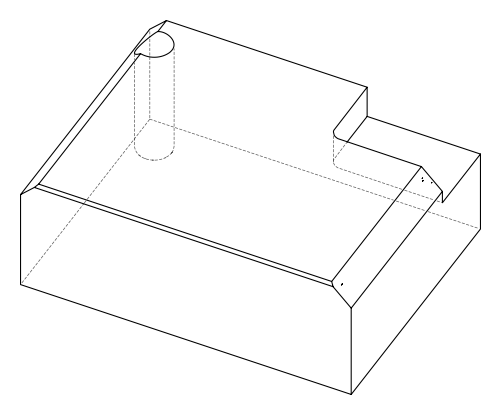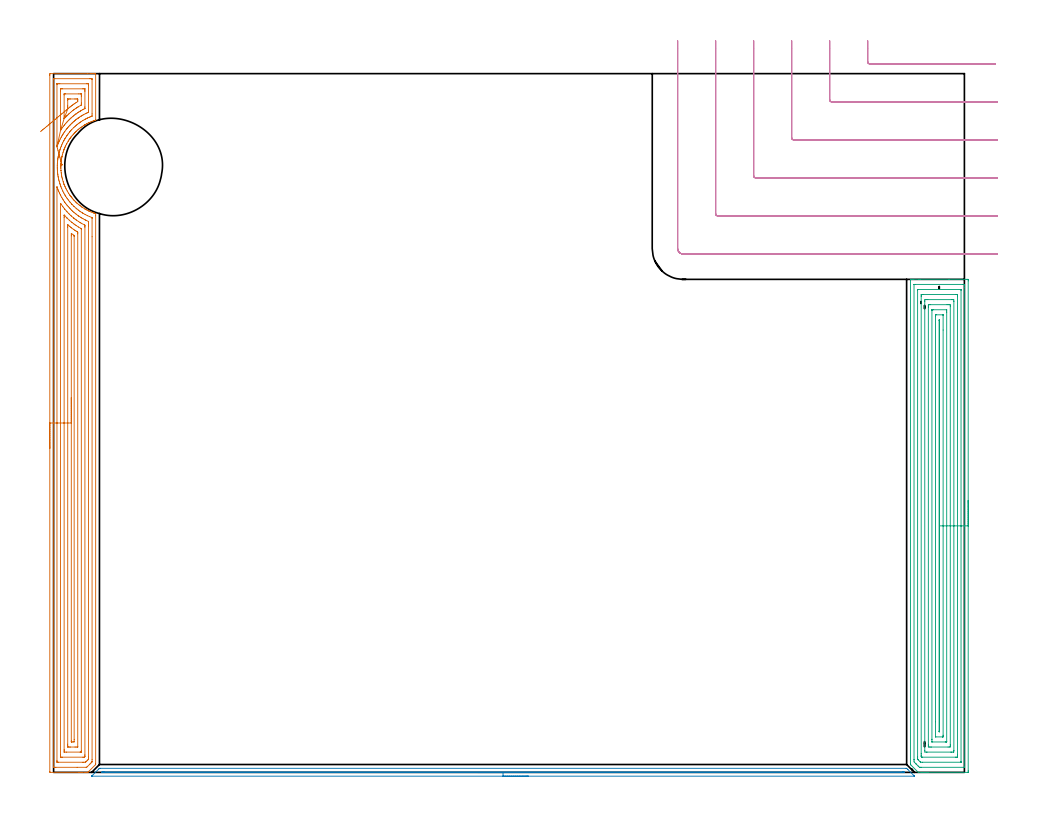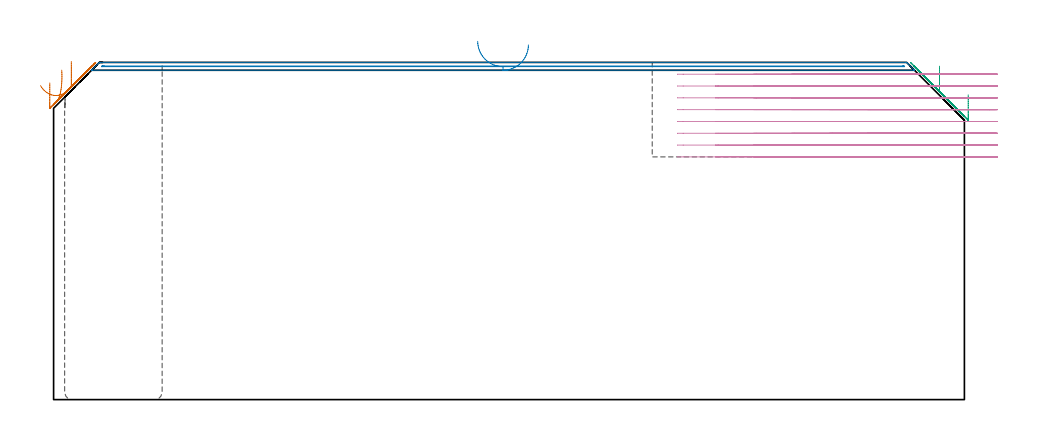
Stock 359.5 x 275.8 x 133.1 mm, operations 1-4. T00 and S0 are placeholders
(PLAN: 5 operations, 2 tool changes, 61.8 min)
(1 AREA_MILL | FG_CHAMFER_SURFACE | UGT0205_001 | 14.82 min | 45033 mm3)
(2 AREA_MILL_1 | FG_CHAMFER_SURFACE_1 | UGT0205_001 | 5.29 min | 1562 mm3)
(3 AREA_MILL_2 | FG_CHAMFER_SURFACE_2 | UGT0205_001 | 14.2 min | 52673 mm3)
(4 MILL_CORNER_NOTCH_RECTANGULAR | CORNER_NOTCH_RECTANGULAR | UGT0201_094 | Follow Part, ap 5, ae 75% | 14.3 min | 369856 mm3)
(5 MILL_THROUGH_HOLE_FROM_SOLID_MATERIAL | STEP1HOLE | NXT0201_007 | Circular | 13.17 min | 152423 mm3)
(TOOL UGT0205_001 | Chamfer Mill 20 x 3 x 45 deg. | D20 FL50 Z2)
(TOOL UGT0201_094 | End mill 20 mm | D20 FL38 Z4)
(TOOL NXT0201_007 | ENDMILL 25mm [R216.25-25050GCK54P 1620] | D25 R3 FL54 Z5)
(OP 1 AREA_MILL)
G17 G21 G94 G90
T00 M6
G54
G17 G0 G90 X-1.5 Y127.9 S1061 M3
G43 Z143.1 H0
Z125.
G94 G1 Y127.938 Z124.128 F250.
Y128.052 Z123.264
Y128.241 Z122.412
Y128.503 Z121.58
Y128.837 Z120.774
Y129.24 Z120.
Y129.709 Z119.264
Y130.24 Z118.572
Y130.829 Z117.929
Y131.472 Z117.34
Y132.164 Z116.808
Y132.9 Z116.34
Y133.674 Z115.937
Y134.48 Z115.603
Y135.312 Z115.341
Y136.164 Z115.152
Y137.028 Z115.038
Y137.9 Z115.
Y275.169
X-1.497 Y275.479 Z115.002
X-1.492 Y275.79 Z115.006
X-1.177 Y275.8 Z115.32
X13.342 Z129.836
X14.758 Z131.254
X15.124 Z131.619
X15.856 Z132.355
X16.119 Z132.619
X16.545 Y275.792 Z133.037
X16.597 Y275.79 Z133.088
X16.6 Y275.616 Z133.1
Y257.731
X16.595 Y257.455 Z133.09
X16.501 Y257.415 Z132.998
X15.848 Y257.204 Z132.348
X15.701 Y257.151 Z132.2
X14.815 Y256.807 Z131.313
X14.233 Y256.554 Z130.726
X14.054 Y256.478 Z130.552
X13.928 Y256.424 Z130.427
X13.683 Y256.311 Z130.182
X13.04 Y255.974 Z129.54
X12.451 Y255.643 Z128.945
X12.245 Y255.53 Z128.745
X12.184 Y255.495 Z128.684
X12.154 Y255.479 Z128.653
X12.052 Y255.417 Z128.549
X11.267 Y254.902 Z127.766
X10.833 Y254.601 Z127.333
X10.722 Y254.523 Z127.219
X10.669 Y254.482 Z127.164
X10.381 Y254.266 Z126.879
X9.983 Y253.952 Z126.482
X9.591 Y253.63 Z126.09
X9.016 Y253.111 Z125.515
X8.886 Y252.988 Z125.382
X8.7 Y252.813 Z125.196
X8.618 Y252.736 Z125.114
X8.401 Y252.515 Z124.9
X8.292 Y252.401 Z124.788
X8.181 Y252.288 Z124.68
X7.836 Y251.918 Z124.332
X7.764 Y251.842 Z124.261
X7.362 Y251.374 Z123.86
X7.01 Y250.949 Z123.51
X6.944 Y250.863 Z123.444
X6.834 Y250.719 Z123.332
X6.742 Y250.595 Z123.241
X6.62 Y250.428 Z123.119
X6.51 Y250.276 Z123.007
X6.404 Y250.13 Z122.899
X6.348 Y250.055 Z122.845
X6.281 Y249.957 Z122.779
X6.213 Y249.858 Z122.711
X6.096 Y249.683 Z122.591
X5.948 Y249.466 Z122.444
X5.803 Y249.236 Z122.301
X5.757 Y249.161 Z122.255
X5.234 Y248.268 Z121.732
X5.06 Y247.951 Z121.559
X5.05 Y247.931 Z121.55
X4.775 Y247.374 Z121.273
X4.728 Y247.272 Z121.227
X4.659 Y247.12 Z121.159
X4.607 Y247. Z121.103
X4.509 Y246.786 Z121.008
X4.404 Y246.553 Z120.902
X4.371 Y246.48 Z120.869
X4.351 Y246.431 Z120.849
X4.217 Y246.106 Z120.712
X4.174 Y246.005 Z120.672
X4.134 Y245.901 Z120.634
X4.119 Y245.859 Z120.619
X4.048 Y245.659 Z120.541
X4.02 Y245.587 Z120.516
X3.929 Y245.314 Z120.427
X3.895 Y245.211 Z120.393
X3.723 Y244.693 Z120.221
X3.516 Y243.964 Z120.013
X3.492 Y243.87 Z119.984
X3.471 Y243.799 Z119.964
X3.329 Y243.233 Z119.827
X3.287 Y243.063 Z119.785
X3.27 Y242.976 Z119.766
X3.256 Y242.906 Z119.753
X3.243 Y242.838 Z119.742
X3.166 Y242.404 Z119.665
X3.128 Y242.182 Z119.624
X3.111 Y242.082 Z119.606
X3.097 Y242.012 Z119.595
X3.095 Y241.996 Z119.593
X2.978 Y241.118 Z119.476
X2.905 Y240.293 Z119.395
X2.898 Y240.225 Z119.389
X2.888 Y240.022 Z119.377
X2.873 Y239.778 Z119.365
X2.867 Y239.558 Z119.36
X2.866 Y239.524
X2.864 Y239.399 Z119.355
X2.862 Y239.331 Z119.354
X2.863 Y239.218
X2.867 Y238.831 Z119.355
X2.869 Y238.437 Z119.361
X2.915 Y237.61 Z119.406
X2.918 Y237.544 Z119.411
X3.005 Y236.65 Z119.501
X3.065 Y236.223 Z119.564
X3.095 Y236.018 Z119.593
X3.125 Y235.822 Z119.618
X3.133 Y235.756 Z119.629
X3.171 Y235.535 Z119.669
X3.204 Y235.346 Z119.703
X3.304 Y234.863 Z119.801
X3.429 Y234.369 Z119.928
X3.516 Y234.033 Z120.012
X3.531 Y233.969 Z120.028
X3.796 Y233.075 Z120.295
X3.837 Y232.955 Z120.336
X3.866 Y232.872 Z120.364
X3.93 Y232.692 Z120.424
X4.104 Y232.182 Z120.601
X4.134 Y232.101 Z120.631
X4.175 Y231.995 Z120.67
X4.322 Y231.648 Z120.817
X4.348 Y231.583 Z120.846
X4.472 Y231.288 Z120.971
X4.6 Y231.011 Z121.1
X4.887 Y230.394 Z121.386
X5.06 Y230.05 Z121.559
X5.364 Y229.501 Z121.864
X5.9 Y228.607 Z122.398
X5.947 Y228.532 Z122.446
X6.226 Y228.12 Z122.724
X6.468 Y227.773 Z122.967
X6.51 Y227.713 Z123.009
X6.671 Y227.495 Z123.167
X6.686 Y227.475 Z123.182
X6.807 Y227.316 Z123.304
X6.835 Y227.28 Z123.332
X6.915 Y227.177 Z123.414
X7.026 Y227.037 Z123.525
X7.104 Y226.939 Z123.601
X7.152 Y226.879 Z123.65
X7.199 Y226.82 Z123.697
X7.373 Y226.609 Z123.873
X7.456 Y226.511 Z123.955
X7.72 Y226.207 Z124.219
X7.922 Y225.985 Z124.42
X7.975 Y225.926 Z124.474
X8.203 Y225.687 Z124.701
X8.288 Y225.597 Z124.786
X8.608 Y225.275 Z125.106
X8.858 Y225.032 Z125.357
X8.886 Y225.006 Z125.385
X9.092 Y224.816 Z125.592
X9.173 Y224.741 Z125.672
X9.332 Y224.602 Z125.828
X9.452 Y224.494 Z125.95
X9.494 Y224.457 Z125.993
X9.87 Y224.139 Z126.369
X10.124 Y223.933 Z126.621
X10.382 Y223.734 Z126.878
X10.562 Y223.6 Z127.061
X11.043 Y223.245 Z127.54
X11.114 Y223.197 Z127.611
X11.268 Y223.093 Z127.766
X12.154 Y222.525 Z128.653
X12.348 Y222.408 Z128.847
X12.442 Y222.351 Z128.941
X12.591 Y222.267 Z129.09
X12.74 Y222.183 Z129.239
X13.041 Y222.021 Z129.539
X13.627 Y221.727 Z130.126
X13.787 Y221.648 Z130.283
X13.928 Y221.577 Z130.426
X14.061 Y221.513 Z130.56
X14.179 Y221.458 Z130.677
X14.814 Y221.192 Z131.313
X15.701 Y220.857 Z132.2
X15.883 Y220.796 Z132.381
X16.015 Y220.751 Z132.51
X16.403 Y220.619 Z132.902
X16.594 Y220.553 Z133.092
X16.6 Y219.725 Z133.1
Y3.314
Y3.106 Z133.084
X16.502 Y3.001 Z133.
X13.639 Y0.138 Z130.136
X13.532 Y0.035 Z130.03
X13.492 Y0.002 Z129.988
X13.238 Y0. Z129.737
X12.451 Z128.945
X11.194 Z127.69
X10.669 Z127.163
X10.04 Z126.535
X-1.178 Z115.32
X-1.492 Y0.01 Z115.006
X-1.499 Y0.323 Z114.999
Y0.338
X-1.5 Y137.9 Z115.
X-0.086 Z116.414
X-0.085 Y273.443 Z116.415
X-0.084 Y273.505 Z116.416
X-0.079 Y273.63 Z116.421
X-0.069 Y273.79 Z116.431
X-0.024 Y273.792 Z116.476
X0.451 Y273.799 Z116.951
X14.233 Y273.8 Z130.733
X14.707 Y273.799 Z131.207
X15.124 Y273.792 Z131.624
X15.176 Y273.79 Z131.676
X15.182 Y273.567 Z131.682
X15.185 Y273.443 Z131.685
Y259.905
X15.179 Y259.072 Z131.679
X15.169 Y259.027 Z131.669
X15.124 Y259.008 Z131.624
X14.536 Y258.768 Z131.036
X14.233 Y258.642 Z130.733
X13.908 Y258.504 Z130.408
X13.342 Y258.255 Z129.842
X13.289 Y258.231 Z129.789
X13.178 Y258.178 Z129.678
X12.702 Y257.926 Z129.202
X12.451 Y257.79 Z128.951
X12.125 Y257.611 Z128.625
X11.542 Y257.284 Z128.042
X11.013 Y256.938 Z127.513
X10.669 Y256.709 Z127.169
X10.478 Y256.58 Z126.978
X10.203 Y256.39 Z126.703
X9.958 Y256.209 Z126.458
X9.778 Y256.072 Z126.278
X9.455 Y255.819 Z125.955
X9.047 Y255.495 Z125.547
X8.959 Y255.422 Z125.459
X8.886 Y255.359 Z125.386
X8.488 Y255.001 Z124.988
X8.012 Y254.569 Z124.512
X7.125 Y253.667 Z123.625
X7.104 Y253.644 Z123.604
X6.716 Y253.202 Z123.216
X6.377 Y252.813 Z122.877
X6.303 Y252.723 Z122.803
X6.213 Y252.613 Z122.713
X5.91 Y252.223 Z122.41
X5.678 Y251.918 Z122.178
X5.528 Y251.713 Z122.028
X5.322 Y251.427 Z121.822
X5.159 Y251.189 Z121.659
X5.048 Y251.024 Z121.548
X4.807 Y250.648 Z121.307
X4.489 Y250.13 Z120.989
X4.431 Y250.033 Z120.931
X4.143 Y249.525 Z120.643
X3.983 Y249.236 Z120.483
X3.833 Y248.942 Z120.333
X3.54 Y248.357 Z120.04
X3.533 Y248.341 Z120.033
X3.261 Y247.728 Z119.761
X3.139 Y247.447 Z119.639
X2.996 Y247.1 Z119.496
X2.781 Y246.553 Z119.281
X2.76 Y246.497 Z119.26
X2.746 Y246.456 Z119.246
X2.649 Y246.168 Z119.149
X2.524 Y245.784 Z119.024
X2.485 Y245.659 Z118.985
X2.318 Y245.096 Z118.818
X2.224 Y244.764 Z118.724
X2.125 Y244.397 Z118.625
X1.989 Y243.87 Z118.489
X1.964 Y243.767 Z118.464
X1.946 Y243.682 Z118.446
X1.81 Y242.976 Z118.31
X1.802 Y242.932 Z118.302
X1.758 Y242.688 Z118.258
X1.679 Y242.161 Z118.179
X1.668 Y242.082 Z118.168
X1.58 Y241.366 Z118.08
X1.561 Y241.187 Z118.061
X1.505 Y240.548 Z118.005
X1.486 Y240.293 Z117.986
X1.459 Y239.699 Z117.959
X1.452 Y239.399 Z117.952
X1.453 Y238.811 Z117.953
X1.457 Y238.504 Z117.957
X1.483 Y237.887 Z117.983
X1.499 Y237.61 Z117.999
X1.552 Y236.923 Z118.052
X1.572 Y236.716 Z118.072
X1.612 Y236.347 Z118.112
X1.667 Y235.913 Z118.167
X1.68 Y235.822 Z118.18
X1.758 Y235.281 Z118.258
X1.827 Y234.927 Z118.327
X1.964 Y234.24 Z118.464
X1.984 Y234.147 Z118.484
X2.012 Y234.033 Z118.512
X2.1 Y233.69 Z118.6
X2.25 Y233.139 Z118.75
X2.451 Y232.443 Z118.951
X2.515 Y232.245 Z119.015
X2.649 Y231.838 Z119.149
X2.821 Y231.35 Z119.321
X2.921 Y231.078 Z119.421
X3.184 Y230.456 Z119.684
X3.54 Y229.652 Z120.04
X3.582 Y229.562 Z120.082
X3.618 Y229.484 Z120.118
X3.886 Y228.95 Z120.386
X4.038 Y228.668 Z120.538
X4.431 Y227.969 Z120.931
X4.546 Y227.773 Z121.046
X4.72 Y227.484 Z121.22
X5.117 Y226.879 Z121.617
X5.322 Y226.58 Z121.822
X5.751 Y225.985 Z122.251
X6.213 Y225.395 Z122.713
X6.464 Y225.091 Z122.964
X7.104 Y224.361 Z123.604
X7.256 Y224.196 Z123.756
X7.995 Y223.453 Z124.495
X8.151 Y223.302 Z124.651
X8.886 Y222.651 Z125.386
X9.171 Y222.408 Z125.671
X9.778 Y221.934 Z126.278
X10.341 Y221.513 Z126.841
X10.669 Y221.292 Z127.169
X11.31 Y220.87 Z127.81
X11.56 Y220.713 Z128.06
X11.712 Y220.619 Z128.212
X12.451 Y220.209 Z128.951
X13.295 Y219.772 Z129.795
X13.342 Y219.748 Z129.842
X13.389 Y219.725 Z129.889
X14.233 Y219.36 Z130.733
X15.169 Y218.978 Z131.669
X15.179 Y218.892 Z131.679
X15.183 Y218.831 Z131.683
X15.185 Y218.769 Z131.685
X15.186 Y211.425 Z131.686
X15.185 Y5.04 Z131.685
X15.18 Y4.208 Z131.68
Y4.152
X15.124 Y4.085 Z131.624
X14.742 Y3.696 Z131.242
X14.364 Y3.314 Z130.864
X13.342 Y2.293 Z129.842
X13.083 Y2.045 Z129.583
X13.044 Y2.01 Z129.544
X12.986 Y2.006 Z129.486
X12.867 Y2.002 Z129.367
X9.304 Y2. Z125.804
X0.867 Z117.367
X0.393 Y2.001 Z116.893
X-0.024 Y2.008 Z116.476
X-0.076 Y2.01 Z116.424
X-0.082 Y2.232 Z116.418
X-0.085 Y2.357 Z116.415
X-0.086 Y137.9 Z116.414
X1.328 Z117.828
X1.329 Y230.93 Z117.829
Y230.991
X1.332 Y231.06 Z117.832
X1.334 Y231.071 Z117.834
X1.358 Y231.01 Z117.858
X1.409 Y230.866 Z117.909
X1.442 Y230.774 Z117.942
X1.558 Y230.456 Z118.058
X1.758 Y229.928 Z118.258
X1.91 Y229.562 Z118.41
X2.024 Y229.296 Z118.524
X2.314 Y228.668 Z118.814
X2.649 Y227.951 Z119.149
X2.738 Y227.773 Z119.238
X2.834 Y227.588 Z119.334
X3.241 Y226.879 Z119.741
X3.54 Y226.369 Z120.04
X3.78 Y225.985 Z120.28
X4.218 Y225.304 Z120.718
X4.368 Y225.091 Z120.868
X4.431 Y225.003 Z120.931
X4.772 Y224.541 Z121.272
X5.037 Y224.196 Z121.537
X5.322 Y223.84 Z121.822
X5.779 Y223.302 Z122.279
X6.213 Y222.809 Z122.713
X6.596 Y222.408 Z123.096
X7.104 Y221.897 Z123.604
X7.51 Y221.513 Z124.01
X7.995 Y221.082 Z124.495
X8.537 Y220.619 Z125.037
X8.886 Y220.346 Z125.386
X9.701 Y219.725 Z126.201
X9.778 Y219.671 Z126.278
X9.95 Y219.552 Z126.45
X10.669 Y219.09 Z127.169
X11.078 Y218.831 Z127.578
X11.56 Y218.558 Z128.06
X12.17 Y218.218 Z128.67
X12.451 Y218.076 Z128.951
X12.728 Y217.936 Z129.228
X13.754 Y217.455 Z130.254
X13.764 Y217.042 Z130.264
X13.769 Y216.613 Z130.269
X13.771 Y216.148 Z130.271
Y215.717
Y5.996
X13.77 Y5.566 Z130.27
X13.767 Y5.334 Z130.267
X13.764 Y5.219 Z130.264
X13.756 Y5.167 Z130.256
X13.698 Y5.102 Z130.198
X13.521 Y4.922 Z130.021
X13.342 Y4.741 Z129.842
X13.076 Y4.475 Z129.576
X12.807 Y4.208 Z129.307
X12.625 Y4.033 Z129.125
X12.602 Y4.013 Z129.102
X12.554 Y4.009 Z129.054
X12.451 Y4.005 Z128.951
X11.766 Y4. Z128.266
X11.56 Z128.06
X1.965 Z118.465
X1.758 Y4.002 Z118.258
X1.551 Y4.005 Z118.051
X1.414 Y4.01 Z117.914
X1.335 Y4.021 Z117.835
X1.333 Y4.065 Z117.833
X1.331 Y4.208 Z117.831
X1.329 Y4.639 Z117.829
X1.328 Y137.9 Z117.828
X2.743 Z119.243
Y224.29
X2.745 Y224.471 Z119.245
X2.748 Y224.561 Z119.248
X2.75 Y224.588 Z119.25
X2.753 Y224.586 Z119.253
X2.869 Y224.417 Z119.369
X3.019 Y224.196 Z119.519
X3.54 Y223.44 Z120.04
X3.639 Y223.302 Z120.139
X3.921 Y222.92 Z120.421
X4.327 Y222.408 Z120.827
X4.431 Y222.281 Z120.931
X5.092 Y221.513 Z121.592
X5.322 Y221.255 Z121.822
X5.932 Y220.619 Z122.432
X6.213 Y220.339 Z122.713
X6.861 Y219.725 Z123.361
X7.104 Y219.51 Z123.604
X7.892 Y218.831 Z124.392
X7.949 Y218.784 Z124.449
X7.995 Y218.748 Z124.495
X8.355 Y218.47 Z124.855
X8.886 Y218.073 Z125.386
X9.073 Y217.936 Z125.573
X9.778 Y217.472 Z126.278
X10.439 Y217.042 Z126.939
X10.669 Y216.906 Z127.169
X10.992 Y216.717 Z127.492
X12.224 Y216.06 Z128.724
X12.35 Y215.991 Z128.85
X12.352 Y215.947 Z128.852
X12.355 Y215.748 Z128.855
X12.357 Y215.347 Z128.857
Y215.254
Y6.891
X12.353 Y6.49 Z128.853
X12.35 Y6.291 Z128.85
X12.342 Y6.203 Z128.842
X12.295 Y6.153 Z128.795
X12.191 Y6.049 Z128.691
X12.16 Y6.02 Z128.66
X12.113 Y6.01 Z128.613
X12.003 Y6.007 Z128.503
X11.56 Y6. Z128.06
X3.54 Z120.04
X3.095 Y6.002 Z119.595
X2.875 Y6.005 Z119.375
X2.765 Y6.01 Z119.265
X2.749 Y6.014 Z119.249
X2.747 Y6.032 Z119.247
X2.745 Y6.073 Z119.245
X2.743 Y6.797 Z119.243
Y6.891
Y137.9
X4.157 Z120.657
Y219.106
X4.159 Y219.725 Z120.659
X4.162 Y219.911 Z120.662
X4.163 Y219.967 Z120.663
X4.204 Y219.936 Z120.704
X4.261 Y219.879 Z120.761
X4.298 Y219.84 Z120.798
X4.401 Y219.725 Z120.901
X4.431 Y219.693 Z120.931
X5.264 Y218.831 Z121.764
X5.322 Y218.774 Z121.822
X6.207 Y217.936 Z122.707
X6.267 Y217.883 Z122.767
X7.104 Y217.171 Z123.604
X7.26 Y217.042 Z123.76
X7.995 Y216.483 Z124.495
X8.445 Y216.148 Z124.945
X8.886 Y215.853 Z125.386
X9.798 Y215.254 Z126.298
X10.669 Y214.751 Z127.169
X10.917 Y214.604 Z127.417
X10.934 Y214.593 Z127.434
X10.937 Y214.572 Z127.437
X10.941 Y214.525 Z127.441
X10.942 Y214.451 Z127.442
X10.943 Y214.359 Z127.443
Y8.404
X10.941 Y8.128 Z127.441
X10.938 Y8.05 Z127.438
X10.936 Y8.01 Z127.436
X10.921 Y8.008 Z127.421
X10.838 Y8.004 Z127.338
X10.669 Y8.001 Z127.169
X10.454 Y8. Z126.954
X5.108 Z121.608
X4.431 Y8.002 Z120.931
X4.213 Y8.004 Z120.713
X4.167 Y8.01 Z120.667
X4.164 Y8.022 Z120.664
X4.161 Y8.057 Z120.661
X4.157 Y8.679 Z120.657
Y8.955
Y137.9
X5.571 Z122.071
Y215.254
X5.573 Y215.897 Z122.073
X5.576 Y216.112 Z122.076
Y216.119
X5.587 Y216.115 Z122.087
X5.654 Y216.064 Z122.154
X5.764 Y215.974 Z122.264
X5.922 Y215.841 Z122.422
X6.213 Y215.596 Z122.713
X6.629 Y215.254 Z123.129
X7.104 Y214.889 Z123.604
X7.807 Y214.359 Z124.307
X7.995 Y214.231 Z124.495
X8.38 Y213.974 Z124.88
X8.886 Y213.645 Z125.386
X9.165 Y213.465 Z125.665
X9.358 Y213.345 Z125.858
X9.467 Y213.274 Z125.967
X9.522 Y213.237 Z126.022
X9.524 Y213.222 Z126.024
X9.526 Y213.143 Z126.026
X9.528 Y212.821 Z126.028
X9.529 Y212.571 Z126.029
X9.528 Y10.145 Z126.028
X9.527 Y10.065 Z126.027
X9.524 Y10.026 Z126.024
X9.523 Y10.013 Z126.023
X9.507 Y10.01 Z126.007
X9.35 Y10.003 Z125.85
X8.886 Y10.001 Z125.386
X8.461 Y10. Z124.961
X6.679 Z123.179
X6.213 Y10.001 Z122.713
X5.785 Y10.003 Z122.285
X5.608 Y10.01 Z122.108
X5.578 Y10.022 Z122.078
X5.576 Y10.083 Z122.076
X5.573 Y10.216 Z122.073
X5.572 Y10.468 Z122.072
X5.571 Y11.112 Z122.071
Y137.9
X6.985 Z123.485
X6.986 Y211.796 Z123.486
X6.991 Y212.571 Z123.491
X6.992 Y212.683 Z123.492
X7.104 Y212.612 Z123.604
X7.168 Y212.571 Z123.668
X7.995 Y212.016 Z124.495
X8.086 Y211.952 Z124.586
X8.108 Y211.934 Z124.608
X8.111 Y211.875 Z124.611
X8.113 Y211.796 Z124.613
X8.114 Y211.677 Z124.614
X8.115 Y211.557 Z124.615
X8.114 Y13.031 Z124.614
X8.113 Y12.256 Z124.613
X8.112 Y12.14 Z124.612
X8.108 Y12.026 Z124.608
X7.995 Y12.01 Z124.495
X7.358 Y12.002 Z123.858
X7.104 Y12.004 Z123.604
X7.02 Y12.007 Z123.52
X6.995 Y12.01 Z123.495
X6.991 Y12.058 Z123.491
X6.988 Y12.137 Z123.488
X6.986 Y12.256 Z123.486
X6.985 Y12.376 Z123.485
Y137.9
Y138.772 Z123.523
Y139.637 Z123.637
Y140.488 Z123.826
Y141.32 Z124.088
Y142.126 Z124.422
Y142.9 Z124.825
Y143.636 Z125.294
Y144.328 Z125.825
Y144.971 Z126.414
Y145.56 Z127.057
Y146.092 Z127.75
Y146.56 Z128.485
Y146.963 Z129.259
Y147.297 Z130.065
Y147.559 Z130.897
Y147.748 Z131.749
Y147.862 Z132.614
Y147.9 Z133.485
G0 Z143.1
X3.209 Y240.059
Z130.047
G1 X3.257 Y239.881 Z129.194
X3.286 Y239.776 Z128.328
X3.294 Y239.744 Z127.456
X3.283 Y239.785 Z126.585
X3.252 Y239.899 Z125.721
X3.201 Y240.086 Z124.87
X3.131 Y240.344 Z124.04
X3.043 Y240.67 Z123.236
X2.936 Y241.063 Z122.464
X2.812 Y241.519 Z121.731
X2.672 Y242.036 Z121.042
X2.517 Y242.608 Z120.402
X2.347 Y243.232 Z119.816
X2.165 Y243.902 Z119.289
X1.972 Y244.615 Z118.824
X1.768 Y245.364 Z118.425
X1.557 Y246.143 Z118.096
X1.338 Y246.948 Z117.838
X1.333 Y246.965 Z117.833
X1.331 Y246.982 Z117.831
X1.329 Y247.447 Z117.829
X1.328 Y247.597 Z117.828
X1.329 Y271.7 Z117.829
X1.33 Y271.754 Z117.83
X1.332 Y271.779 Z117.832
X1.334 Y271.786 Z117.834
X1.345 Y271.79 Z117.845
X1.553 Y271.798 Z118.053
X1.758 Y271.799 Z118.258
X2.442 Y271.8 Z118.942
X13.135 Z129.635
X13.342 Y271.798 Z129.842
X13.549 Y271.795 Z130.049
X13.686 Y271.79 Z130.186
X13.765 Y271.779 Z130.265
X13.767 Y271.735 Z130.267
X13.769 Y271.592 Z130.269
X13.771 Y271.161 Z130.271
Y261.324
X13.769 Y260.861 Z130.269
X13.766 Y260.646 Z130.266
X13.763 Y260.546 Z130.263
X13.691 Y260.511 Z130.191
X13.342 Y260.35 Z129.842
X13.079 Y260.23 Z129.579
X12.52 Y259.967 Z129.02
X11.896 Y259.63 Z128.396
X11.56 Y259.444 Z128.06
X11.323 Y259.31 Z127.823
X10.911 Y259.072 Z127.411
X10.763 Y258.978 Z127.263
X10.669 Y258.917 Z127.169
X10.226 Y258.623 Z126.726
X9.778 Y258.322 Z126.278
X9.692 Y258.264 Z126.192
X9.57 Y258.178 Z126.07
X9.179 Y257.885 Z125.679
X8.886 Y257.662 Z125.386
X8.675 Y257.496 Z125.175
X8.411 Y257.284 Z124.911
X8.185 Y257.093 Z124.685
X7.995 Y256.929 Z124.495
X7.712 Y256.675 Z124.212
X7.398 Y256.39 Z123.898
X7.247 Y256.246 Z123.747
X7.104 Y256.106 Z123.604
X6.8 Y255.801 Z123.3
X6.5 Y255.495 Z123.
X6.359 Y255.349 Z122.859
X6.213 Y255.192 Z122.713
X5.934 Y254.881 Z122.434
X5.687 Y254.601 Z122.187
X5.52 Y254.403 Z122.02
X5.322 Y254.166 Z121.822
X5.119 Y253.911 Z121.619
X4.96 Y253.707 Z121.46
X4.431 Y252.996 Z120.931
X4.354 Y252.89 Z120.854
X4.301 Y252.813 Z120.801
X3.996 Y252.355 Z120.496
X3.71 Y251.918 Z120.21
X3.644 Y251.814 Z120.144
X3.54 Y251.642 Z120.04
X3.312 Y251.253 Z119.812
X3.179 Y251.024 Z119.679
X2.988 Y250.684 Z119.488
X2.687 Y250.13 Z119.187
X2.674 Y250.105 Z119.174
X2.649 Y250.055 Z119.149
X2.386 Y249.5 Z118.886
X2.263 Y249.236 Z118.763
X2.106 Y248.887 Z118.606
X1.865 Y248.341 Z118.365
X1.833 Y248.266 Z118.333
X1.758 Y248.083 Z118.258
X1.584 Y247.622 Z118.084
X1.52 Y247.447 Z118.02
X1.361 Y247.001 Z117.861
X1.338 Y246.948 Z117.838
X2.75 Y253.42 Z119.25
X2.747 Y253.472 Z119.247
X2.744 Y253.612 Z119.244
X2.743 Y257.389 Z119.243
Y268.909
X2.745 Y269.708 Z119.245
X2.747 Y269.763 Z119.247
X2.749 Y269.785 Z119.249
X2.765 Y269.79 Z119.265
X2.875 Y269.794 Z119.375
X3.097 Y269.798 Z119.597
X3.54 Y269.8 Z120.04
X11.56 Z128.06
X12.005 Y269.798 Z128.505
X12.225 Y269.795 Z128.725
X12.335 Y269.79 Z128.835
X12.351 Y269.785 Z128.851
X12.353 Y269.768 Z128.853
X12.355 Y269.727 Z128.855
X12.357 Y269.003 Z128.857
Y268.909
Y262.65
X12.354 Y262.249 Z128.854
X12.35 Y262.05 Z128.85
X12.348 Y262.008 Z128.848
X12.317 Y261.989 Z128.817
X12.253 Y261.953 Z128.753
X11.865 Y261.755 Z128.365
X11.666 Y261.649 Z128.166
X11.56 Y261.591 Z128.06
X11.091 Y261.331 Z127.591
X10.669 Y261.093 Z127.169
X10.522 Y261.008 Z127.022
X10.276 Y260.861 Z126.776
X9.973 Y260.665 Z126.473
X9.778 Y260.536 Z126.278
X9.438 Y260.308 Z125.938
X8.935 Y259.967 Z125.435
X8.907 Y259.946 Z125.407
X8.886 Y259.931 Z125.386
X8.4 Y259.561 Z124.9
X7.995 Y259.25 Z124.495
X7.896 Y259.172 Z124.396
X7.774 Y259.072 Z124.274
X7.411 Y258.765 Z123.911
X7.104 Y258.499 Z123.604
X6.935 Y258.348 Z123.435
X6.749 Y258.178 Z123.249
X6.474 Y257.917 Z122.974
X6.213 Y257.663 Z122.713
X6.024 Y257.474 Z122.524
X5.836 Y257.284 Z122.336
X5.584 Y257.022 Z122.084
X5.322 Y256.745 Z121.822
X5.153 Y256.56 Z121.653
X5.001 Y256.39 Z121.501
X4.737 Y256.083 Z121.237
X4.431 Y255.721 Z120.931
X4.33 Y255.597 Z120.83
X4.249 Y255.495 Z120.749
X3.941 Y255.093 Z120.441
X3.54 Y254.561 Z120.04
X3.19 Y254.058 Z119.69
X2.948 Y253.707 Z119.448
X2.9 Y253.636 Z119.4
X2.827 Y253.529 Z119.327
X2.755 Y253.425 Z119.255
X2.75 Y253.42 Z119.25
X4.163 Y258.052 Z120.663
X4.16 Y258.178 Z120.66
X4.158 Y258.281 Z120.658
X4.157 Y258.453 Z120.657
Y259.072
Y267.396
X4.159 Y267.672 Z120.659
X4.161 Y267.75 Z120.661
X4.164 Y267.79 Z120.664
X4.179 Y267.792 Z120.679
X4.262 Y267.796 Z120.762
X4.431 Y267.799 Z120.931
X4.646 Y267.8 Z121.146
X9.992 Z126.492
X10.669 Y267.798 Z127.169
X10.887 Y267.796 Z127.387
X10.933 Y267.79 Z127.433
X10.936 Y267.778 Z127.436
X10.939 Y267.743 Z127.439
X10.942 Y267.121 Z127.442
X10.943 Y266.845 Z127.443
X10.942 Y264.164 Z127.442
X10.938 Y263.544 Z127.438
X10.936 Y263.413 Z127.436
X10.852 Y263.36 Z127.352
X10.669 Y263.251 Z127.169
X9.724 Y262.703 Z126.224
X9.638 Y262.65 Z126.138
X9.184 Y262.351 Z125.684
X8.886 Y262.153 Z125.386
X8.65 Y261.993 Z125.15
X8.305 Y261.755 Z124.805
X8.126 Y261.624 Z124.626
X7.995 Y261.526 Z124.495
X7.62 Y261.238 Z124.12
X7.104 Y260.836 Z123.604
X6.636 Y260.437 Z123.136
X6.213 Y260.071 Z122.713
X6.159 Y260.022 Z122.659
X6.098 Y259.967 Z122.598
X5.7 Y259.588 Z122.2
X5.322 Y259.223 Z121.822
X5.247 Y259.148 Z121.747
X5.172 Y259.072 Z121.672
X4.808 Y258.695 Z121.308
X4.314 Y258.178 Z120.814
X4.249 Y258.115 Z120.749
X4.163 Y258.052 Z120.663
X5.592 Y261.894 Z122.092
X5.578 Y262.076 Z122.078
X5.573 Y262.398 Z122.073
X5.572 Y262.65 Z122.072
X5.571 Y263.294 Z122.071
Y265.332
X5.572 Y265.655 Z122.072
X5.573 Y265.735 Z122.073
X5.575 Y265.774 Z122.075
X5.577 Y265.787 Z122.077
X5.593 Y265.79 Z122.093
X5.75 Y265.797 Z122.25
X6.213 Y265.799 Z122.713
X6.639 Y265.8 Z123.139
X8.421 Z124.921
X8.886 Y265.799 Z125.386
X9.315 Y265.797 Z125.815
X9.492 Y265.79 Z125.992
X9.522 Y265.778 Z126.022
X9.524 Y265.717 Z126.024
X9.527 Y265.584 Z126.027
X9.528 Y265.332 Z126.028
X9.527 Y265.01 Z126.027
X9.524 Y264.849 Z126.024
X9.522 Y264.774 Z126.022
X9.48 Y264.737 Z125.98
X9.003 Y264.438 Z125.503
X8.932 Y264.392 Z125.432
X8.886 Y264.362 Z125.386
X8.396 Y264.036 Z124.896
X7.995 Y263.767 Z124.495
X7.863 Y263.677 Z124.363
X7.672 Y263.544 Z124.172
X7.346 Y263.302 Z123.846
X7.104 Y263.119 Z123.604
X6.84 Y262.915 Z123.34
X6.5 Y262.65 Z123.
X6.342 Y262.521 Z122.842
X6.213 Y262.415 Z122.713
X5.738 Y262.016 Z122.238
X5.592 Y261.894 Z122.092
X5.043 Y261.435 Z121.591
X4.463 Y260.951 Z121.155
X3.857 Y260.444 Z120.786
X3.228 Y259.918 Z120.488
X2.581 Y259.378 Z120.262
X1.922 Y258.827 Z120.111
X1.255 Y258.27 Z120.035
X0.585 Y257.711 Z120.034
X-0.081 Y257.153 Z120.11
X-0.741 Y256.602 Z120.262
X-1.387 Y256.062 Z120.488
X-2.016 Y255.536 Z120.786
X-2.623 Y255.029 Z121.155
X-3.203 Y254.545 Z121.591
X-3.751 Y254.087 Z122.091
X-4.264 Y253.658 Z122.652
X-4.737 Y253.263 Z123.269
X-5.168 Y252.903 Z123.937
G0 Z143.1
M5
M2
(OP 2 AREA_MILL_1)
G17 G21 G94 G90
T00 M6
G54
G17 G0 G90 X187.4 Y-1.5 S1061 M3
G43 Z143.1 H0
Z140.
G94 G1 X187.362 Z139.128 F250.
X187.248 Z138.263
X187.059 Z137.412
X186.797 Z136.58
X186.463 Z135.774
X186.06 Z135.
X185.592 Z134.264
X185.06 Z133.572
X184.471 Z132.929
X183.828 Z132.34
X183.136 Z131.808
X182.4 Z131.34
X181.626 Z130.937
X180.82 Z130.603
X179.988 Z130.341
X179.136 Z130.152
X178.272 Z130.038
X177.4 Z130.
X15.128
X15.051 Y-1.496 Z130.003
X15.019 Y-1.492 Z130.004
X15.101 Y-1.398 Z130.1
X17.859 Y1.359 Z132.858
X18.032 Y1.529 Z133.026
X18.105 Y1.596 Z133.089
X18.306 Y1.6 Z133.1
X336.494
X336.695 Y1.596 Z133.089
X336.773 Y1.528 Z133.025
X337.214 Y1.086 Z132.586
X339.699 Y-1.398 Z130.1
X339.781 Y-1.492 Z130.004
X339.749 Y-1.496 Z130.003
X339.672 Y-1.5 Z130.
X177.4
Y-0.086 Z131.414
X19.479
X19.199 Y-0.085 Z131.415
X18.889 Y-0.082 Z131.418
X18.885 Y-0.079 Z131.421
X18.883 Y-0.077 Z131.423
X18.908 Y-0.049 Z131.451
X19.099 Y0.138 Z131.638
X19.154 Y0.179 Z131.679
X19.199 Y0.18 Z131.68
X19.508 Y0.184 Z131.684
X19.786 Y0.185 Z131.685
X20.093 Y0.186 Z131.686
X335.014 Y0.185 Z131.685
X335.294 Y0.184 Z131.684
X335.601 Y0.18 Z131.68
X335.643 Y0.179 Z131.679
X335.695 Y0.144 Z131.644
X335.794 Y0.046 Z131.546
X335.887 Y-0.049 Z131.451
X335.911 Y-0.08 Z131.42
X335.88 Y-0.081 Z131.419
X335.601 Y-0.084 Z131.416
X335.293 Y-0.085 Z131.415
X334.987 Y-0.086 Z131.414
X177.4
X176.528 Z131.452
X175.664 Z131.566
X174.812 Z131.755
X173.98 Z132.017
X173.174 Z132.351
X172.4 Z132.754
X171.664 Z133.223
X170.972 Z133.754
X170.329 Z134.343
X169.74 Z134.986
X169.208 Z135.678
X168.74 Z136.414
X168.337 Z137.188
X168.003 Z137.994
X167.741 Z138.826
X167.552 Z139.678
X167.438 Z140.543
X167.4 Z141.414
G0 Z143.1
M5
M2
(OP 3 AREA_MILL_2)
G17 G21 G94 G90
T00 M6
G54
G17 G0 G90 X361. Y107.3 S1061 M3
G43 Z143.1 H0
Z120.3
G94 G1 Y107.262 Z119.428 F250.
Y107.148 Z118.564
Y106.959 Z117.712
Y106.697 Z116.88
Y106.363 Z116.074
Y105.96 Z115.3
Y105.491 Z114.564
Y104.96 Z113.872
Y104.371 Z113.229
Y103.728 Z112.64
Y103.036 Z112.108
Y102.3 Z111.64
Y101.526 Z111.237
Y100.72 Z110.903
Y99.888 Z110.641
Y99.036 Z110.452
Y98.172 Z110.338
Y97.3 Z110.3
Y0.59
X360.995 Y0.114 Z110.303
X360.991 Y0.01 Z110.306
X360.883 Y0. Z110.414
X345.348 Z125.947
X344.766 Z126.528
X344.172 Z127.125
X343.888 Z127.409
X343.293 Z128.004
X343.009 Z128.287
X342.441 Z128.859
X341.348 Z129.951
X341.301 Y0.006 Z129.999
X341.292 Y0.007 Z130.007
X338.346 Y2.955 Z132.954
X338.204 Y3.106 Z133.089
X338.2 Y3.264 Z133.1
Y194.456
X338.206 Y194.59 Z133.093
X338.468 Y194.6 Z132.831
X338.925 Z132.374
X339.493 Z131.801
X341.535 Z129.762
X342.13 Z129.165
X353.406 Z117.891
X360.585 Z110.712
X360.886 Y194.597 Z110.411
X360.992 Y194.59 Z110.305
X360.999 Y194.482 Z110.299
X361. Y194.01 Z110.3
Y97.3
X359.586 Z111.714
X359.585 Y2.084 Z111.715
X359.584 Y2.036 Z111.716
X359.582 Y2.014 Z111.718
X359.58 Y2.01 Z111.72
X359.562 Y2.007 Z111.738
X359.194 Y2.001 Z112.106
X342.496 Z128.804
X342.13 Y2.005 Z129.17
X341.765 Y2.01 Z129.535
X341.381 Y2.372 Z129.919
X341.251 Y2.5 Z130.049
X340.487 Y3.264 Z130.813
X340.372 Y3.38 Z130.928
X339.621 Y4.155 Z131.679
X339.615 Y4.923 Z131.685
Y5.046
Y192.516
X339.616 Y192.564 Z131.684
X339.618 Y192.586 Z131.682
X339.62 Y192.59 Z131.68
X339.638 Y192.592 Z131.662
X340.006 Y192.599 Z131.294
X358.828 Z112.472
X359.343 Y192.596 Z111.957
X359.509 Y192.59 Z111.791
X359.579 Y192.567 Z111.721
X359.584 Y192.352 Z111.716
X359.585 Y192.227 Z111.715
X359.586 Y191.459 Z111.714
Y97.3
X358.172 Z113.128
X358.171 Y4.155 Z113.129
X358.17 Y4.042 Z113.13
X358.167 Y4.016 Z113.133
X358.166 Y4.01 Z113.134
X358.152 Y4.006 Z113.148
X358.101 Y4.001 Z113.199
X343.009 Z128.291
X342.278 Y4.005 Z129.022
X342.209 Y4.01 Z129.091
X342.13 Y4.078 Z129.17
X342.046 Y4.155 Z129.254
X341.251 Y4.95 Z130.049
X341.157 Y5.046 Z130.143
X341.063 Y5.152 Z130.237
X341.035 Y5.192 Z130.265
X341.033 Y5.217 Z130.267
X341.03 Y5.27 Z130.27
X341.029 Y5.938 Z130.271
X341.028 Y6.164 Z130.272
X341.029 Y190.445 Z130.271
X341.03 Y190.558 Z130.27
X341.033 Y190.584 Z130.267
X341.034 Y190.59 Z130.266
X341.048 Y190.594 Z130.252
X341.099 Y190.599 Z130.201
X357.949 Z113.351
X358.102 Y190.597 Z113.198
X358.145 Y190.593 Z113.155
X358.165 Y190.589 Z113.135
X358.167 Y190.579 Z113.133
X358.17 Y190.52 Z113.13
X358.171 Y190.445 Z113.129
Y190.219
X358.172 Y97.3 Z113.128
X356.757 Z114.543
Y6.829
X356.754 Y6.258 Z114.546
X356.75 Y6.064 Z114.55
X356.747 Y6.01 Z114.553
X356.702 Y6.007 Z114.598
X356.6 Y6.004 Z114.7
X356.191 Y6. Z115.109
X356.13 Z115.17
X342.947 Z128.353
X342.771 Y6.005 Z128.529
X342.683 Y6.01 Z128.617
X342.642 Y6.018 Z128.658
X342.613 Y6.046 Z128.687
X342.506 Y6.155 Z128.794
X342.45 Y6.218 Z128.85
X342.447 Y6.313 Z128.853
X342.444 Y6.51 Z128.856
X342.443 Y6.829 Z128.857
Y7.403
Y187.771
X342.446 Y188.341 Z128.854
X342.45 Y188.535 Z128.85
X342.453 Y188.59 Z128.847
X342.498 Y188.593 Z128.802
X342.6 Y188.596 Z128.7
X343.009 Y188.6 Z128.291
X343.07 Z128.23
X356.252 Z115.048
X356.606 Y188.599 Z114.694
X356.694 Y188.596 Z114.606
X356.738 Y188.591 Z114.562
X356.751 Y188.588 Z114.549
X356.752 Y188.575 Z114.548
X356.755 Y188.486 Z114.545
X356.757 Y188.088 Z114.543
Y187.771
Y97.3
X355.343 Z115.957
X355.342 Y8.612 Z115.958
Y8.582
X355.312 Y8.01 Z115.988
X355.034 Y8.003 Z116.266
X354.434 Y8.001 Z116.866
X354.158 Y8. Z117.142
X344.766 Y8.001 Z126.534
X344.489 Z126.811
X343.888 Y8.01 Z127.412
X343.859 Y8.612 Z127.441
X343.858 Y8.642 Z127.442
Y185.988
Y186.018
X343.888 Y186.59 Z127.412
X344.166 Y186.597 Z127.134
X344.766 Y186.599 Z126.534
X345.042 Y186.6 Z126.258
X354.434 Y186.599 Z116.866
X354.71 Z116.59
X355.312 Y186.59 Z115.988
X355.341 Y185.988 Z115.959
X355.342 Y185.958 Z115.958
X355.343 Y97.3 Z115.957
X353.929 Z117.371
Y10.907
X353.926 Y10.395 Z117.374
X353.922 Y10.022 Z117.378
X353.555 Y10.01 Z117.745
X353.064 Y10.001 Z118.236
X346.524 Y10. Z124.776
X346.033 Y10.001 Z125.267
X345.645 Y10.01 Z125.655
X345.278 Y10.025 Z126.022
X345.274 Y10.395 Z126.026
X345.272 Y10.774 Z126.028
X345.271 Y183.693 Z126.029
X345.274 Y184.205 Z126.026
X345.278 Y184.578 Z126.022
X345.645 Y184.59 Z125.655
X346.136 Y184.599 Z125.164
X352.676 Y184.6 Z118.624
X353.167 Y184.599 Z118.133
X353.555 Y184.59 Z117.745
X353.922 Y184.575 Z117.378
X353.926 Y184.205 Z117.374
X353.928 Y183.826 Z117.372
X353.929 Y97.3 Z117.371
X352.515 Z118.785
Y12.177
X352.513 Y12.086 Z118.787
X352.511 Y12.042 Z118.789
X352.508 Y12.024 Z118.792
X352.494 Y12.01 Z118.806
X352.146 Y12.003 Z119.154
X351.971 Y12. Z119.329
X346.697 Y12.001 Z124.603
X346.693 Y12.005 Z124.607
X346.689 Y12.009 Z124.611
X346.687 Y12.177 Z124.613
X346.685 Y12.905 Z124.615
Y13.069
Y182.423
X346.686 Y182.514 Z124.614
X346.689 Y182.558 Z124.611
X346.692 Y182.576 Z124.608
X346.706 Y182.59 Z124.594
X347.054 Y182.597 Z124.246
X347.229 Y182.6 Z124.071
X352.502 Y182.599 Z118.798
X352.507 Y182.595 Z118.793
X352.51 Y182.591 Z118.79
X352.513 Y182.423 Z118.787
X352.515 Y181.695 Z118.785
Y181.531
Y97.3
X351.1 Z120.2
Y14.666
Y14.481
X351.096 Y14.112 Z120.204
X351.093 Y14.014 Z120.207
X351.074 Y14.009 Z120.226
X351.023 Y14.004 Z120.277
X350.918 Y14. Z120.382
X350.879 Z120.421
X348.241 Y14.001 Z123.059
X348.107 Y14.01 Z123.193
X348.101 Y14.048 Z123.199
X348.1 Y14.062 Z123.2
X348.099 Y20.004 Z123.201
X348.1 Y179.933 Z123.2
Y180.118
X348.104 Y180.488 Z123.196
X348.107 Y180.586 Z123.193
X348.126 Y180.59 Z123.174
X348.177 Y180.596 Z123.123
X348.282 Y180.599 Z123.018
X348.321 Y180.6 Z122.979
X350.959 Y180.599 Z120.341
X351.093 Y180.59 Z120.207
X351.099 Y180.552 Z120.202
Y180.538 Z120.201
X351.1 Y174.596 Z120.2
Y97.3
X349.686 Z121.614
X349.685 Y16.276 Z121.615
X349.683 Y16.104 Z121.617
X349.68 Y16.022 Z121.62
X349.6 Y16.01 Z121.7
X349.52 Y16.022 Z121.78
X349.517 Y16.101 Z121.783
X349.514 Y16.275 Z121.786
X349.515 Y178.324 Z121.785
X349.517 Y178.496 Z121.783
X349.52 Y178.578 Z121.78
X349.6 Y178.59 Z121.7
X349.68 Y178.578 Z121.62
X349.683 Y178.499 Z121.617
X349.685 Y178.325 Z121.615
X349.686 Y97.3 Z121.614
Y96.428 Z121.652
Y95.563 Z121.766
Y94.712 Z121.954
Y93.88 Z122.217
Y93.074 Z122.551
Y92.3 Z122.953
Y91.564 Z123.422
Y90.872 Z123.953
Y90.229 Z124.543
Y89.64 Z125.186
Y89.108 Z125.878
Y88.64 Z126.614
Y88.237 Z127.388
Y87.903 Z128.194
Y87.641 Z129.026
Y87.452 Z129.877
Y87.338 Z130.742
Y87.3 Z131.614
G0 Z143.1
M5
M2
(OP 4 MILL_CORNER_NOTCH_RECTANGULAR)
G17 G21 G94 G90
T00 M6
G54
G17 G0 G90 X321.3 Y288.8 S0 M3
G43 Z143.1 H0
Z128.437
G94 G1 Y285.8 F250.
Y280.594 F500.
G3 X322.294 Y279.6 R1.
G1 X368.75
X371.75 F250.
G0 Z143.1
X306.3 Y288.8
Z128.437
G1 Y285.8
Y265.594 F500.
G3 X307.294 Y264.6 R1.
G1 X369.5
X372.5 F250.
G0 Z143.1
X291.3 Y288.8
Z128.437
G1 Y285.8
Y250.595 F500.
G3 X292.295 Y249.6 R1.
G1 X369.5
X372.5 F250.
G0 Z143.1
X276.3 Y288.8
Z128.437
G1 Y285.8
Y235.595 F500.
G3 X277.295 Y234.6 R1.
G1 X369.5
X372.5 F250.
G0 Z143.1
X261.3 Y288.8
Z128.437
G1 Y285.8
Y220.595 F500.
G3 X262.295 Y219.6 R1.
G1 X369.5
X372.5 F250.
G0 Z143.1
X246.3 Y288.8
Z128.437
G1 Y285.8
Y206.8 F500.
G3 X248.5 Y204.6 R2.2
G1 X369.5
X372.5 F250.
G0 Z143.1
X321.3 Y288.8
Z123.775
G1 Y285.8
Y280.594 F500.
G3 X322.294 Y279.6 R1.
G1 X368.75
X371.75 F250.
G0 Z143.1
X306.3 Y288.8
Z123.775
G1 Y285.8
Y265.594 F500.
G3 X307.294 Y264.6 R1.
G1 X369.5
X372.5 F250.
G0 Z143.1
X291.3 Y288.8
Z123.775
G1 Y285.8
Y250.595 F500.
G3 X292.295 Y249.6 R1.
G1 X369.5
X372.5 F250.
G0 Z143.1
X276.3 Y288.8
Z123.775
G1 Y285.8
Y235.595 F500.
G3 X277.295 Y234.6 R1.
G1 X369.5
X372.5 F250.
G0 Z143.1
X261.3 Y288.8
Z123.775
G1 Y285.8
Y220.595 F500.
G3 X262.295 Y219.6 R1.
G1 X369.5
X372.5 F250.
G0 Z143.1
X246.3 Y288.8
Z123.775
G1 Y285.8
Y206.8 F500.
G3 X248.5 Y204.6 R2.2
G1 X369.5
X372.5 F250.
G0 Z143.1
X321.3 Y288.8
Z119.112
G1 Y285.8
Y280.594 F500.
G3 X322.294 Y279.6 R1.
G1 X368.75
X371.75 F250.
G0 Z143.1
X306.3 Y288.8
Z119.112
G1 Y285.8
Y265.594 F500.
G3 X307.294 Y264.6 R1.
G1 X369.5
X372.5 F250.
G0 Z143.1
X291.3 Y288.8
Z119.112
G1 Y285.8
Y250.595 F500.
G3 X292.295 Y249.6 R1.
G1 X369.5
X372.5 F250.
G0 Z143.1
X276.3 Y288.8
Z119.112
G1 Y285.8
Y235.595 F500.
G3 X277.295 Y234.6 R1.
G1 X369.5
X372.5 F250.
G0 Z143.1
X261.3 Y288.8
Z119.112
G1 Y285.8
Y220.595 F500.
G3 X262.295 Y219.6 R1.
G1 X369.5
X372.5 F250.
G0 Z143.1
X246.3 Y288.8
Z119.112
G1 Y285.8
Y206.8 F500.
G3 X248.5 Y204.6 R2.2
G1 X369.5
X372.5 F250.
G0 Z143.1
X321.3 Y288.8
Z114.45
G1 Y285.8
Y280.594 F500.
G3 X322.294 Y279.6 R1.
G1 X368.75
X371.75 F250.
G0 Z143.1
X306.3 Y288.8
Z114.45
G1 Y285.8
Y265.594 F500.
G3 X307.294 Y264.6 R1.
G1 X369.5
X372.5 F250.
G0 Z143.1
X291.3 Y288.8
Z114.45
G1 Y285.8
Y250.595 F500.
G3 X292.295 Y249.6 R1.
G1 X369.5
X372.5 F250.
G0 Z143.1
X276.3 Y288.8
Z114.45
G1 Y285.8
Y235.595 F500.
G3 X277.295 Y234.6 R1.
G1 X369.5
X372.5 F250.
G0 Z143.1
X261.3 Y288.8
Z114.45
G1 Y285.8
Y220.595 F500.
G3 X262.295 Y219.6 R1.
G1 X369.5
X372.5 F250.
G0 Z143.1
X246.3 Y288.8
Z114.45
G1 Y285.8
Y206.8 F500.
G3 X248.5 Y204.6 R2.2
G1 X369.5
X372.5 F250.
G0 Z143.1
X321.3 Y288.8
Z109.787
G1 Y285.8
Y280.594 F500.
G3 X322.294 Y279.6 R1.
G1 X368.75
X371.75 F250.
G0 Z143.1
X306.3 Y288.8
Z109.787
G1 Y285.8
Y265.594 F500.
G3 X307.294 Y264.6 R1.
G1 X369.5
X372.5 F250.
G0 Z143.1
X291.3 Y288.8
Z109.787
G1 Y285.8
Y250.595 F500.
G3 X292.295 Y249.6 R1.
G1 X369.5
X372.5 F250.
G0 Z143.1
X276.3 Y288.8
Z109.787
G1 Y285.8
Y235.595 F500.
G3 X277.295 Y234.6 R1.
G1 X369.5
X372.5 F250.
G0 Z143.1
X261.3 Y288.8
Z109.787
G1 Y285.8
Y220.595 F500.
G3 X262.295 Y219.6 R1.
G1 X369.5
X372.5 F250.
G0 Z143.1
X246.3 Y288.8
Z109.787
G1 Y285.8
Y206.8 F500.
G3 X248.5 Y204.6 R2.2
G1 X369.5
X372.5 F250.
G0 Z143.1
X321.3 Y288.8
Z105.125
G1 Y285.8
Y280.594 F500.
G3 X322.294 Y279.6 R1.
G1 X368.75
X371.75 F250.
G0 Z143.1
X306.3 Y288.8
Z105.125
G1 Y285.8
Y265.594 F500.
G3 X307.294 Y264.6 R1.
G1 X369.5
X372.5 F250.
G0 Z143.1
X291.3 Y288.8
Z105.125
G1 Y285.8
Y250.595 F500.
G3 X292.295 Y249.6 R1.
G1 X369.5
X372.5 F250.
G0 Z143.1
X276.3 Y288.8
Z105.125
G1 Y285.8
Y235.595 F500.
G3 X277.295 Y234.6 R1.
G1 X369.5
X372.5 F250.
G0 Z143.1
X261.3 Y288.8
Z105.125
G1 Y285.8
Y220.595 F500.
G3 X262.295 Y219.6 R1.
G1 X369.5
X372.5 F250.
G0 Z143.1
X246.3 Y288.8
Z105.125
G1 Y285.8
Y206.8 F500.
G3 X248.5 Y204.6 R2.2
G1 X369.5
X372.5 F250.
G0 Z143.1
X321.3 Y288.8
Z100.462
G1 Y285.8
Y280.594 F500.
G3 X322.294 Y279.6 R1.
G1 X368.75
X371.75 F250.
G0 Z143.1
X306.3 Y288.8
Z100.462
G1 Y285.8
Y265.594 F500.
G3 X307.294 Y264.6 R1.
G1 X369.5
X372.5 F250.
G0 Z143.1
X291.3 Y288.8
Z100.462
G1 Y285.8
Y250.595 F500.
G3 X292.295 Y249.6 R1.
G1 X369.5
X372.5 F250.
G0 Z143.1
X276.3 Y288.8
Z100.462
G1 Y285.8
Y235.595 F500.
G3 X277.295 Y234.6 R1.
G1 X369.5
X372.5 F250.
G0 Z143.1
X261.3 Y288.8
Z100.462
G1 Y285.8
Y220.595 F500.
G3 X262.295 Y219.6 R1.
G1 X369.5
X372.5 F250.
G0 Z143.1
X246.3 Y288.8
Z100.462
G1 Y285.8
Y206.8 F500.
G3 X248.5 Y204.6 R2.2
G1 X369.5
X372.5 F250.
G0 Z143.1
X321.3 Y288.8
Z95.8
G1 Y285.8
Y280.594 F500.
G3 X322.294 Y279.6 R1.
G1 X368.75
X371.75 F250.
G0 Z143.1
X306.3 Y288.8
Z95.8
G1 Y285.8
Y265.594 F500.
G3 X307.294 Y264.6 R1.
G1 X369.5
X372.5 F250.
G0 Z143.1
X291.3 Y288.8
Z95.8
G1 Y285.8
Y250.595 F500.
G3 X292.295 Y249.6 R1.
G1 X369.5
X372.5 F250.
G0 Z143.1
X276.3 Y288.8
Z95.8
G1 Y285.8
Y235.595 F500.
G3 X277.295 Y234.6 R1.
G1 X369.5
X372.5 F250.
G0 Z143.1
X261.3 Y288.8
Z95.8
G1 Y285.8
Y220.595 F500.
G3 X262.295 Y219.6 R1.
G1 X369.5
X372.5 F250.
G0 Z143.1
X246.3 Y288.8
Z95.8
G1 Y285.8
Y206.8 F500.
G3 X248.5 Y204.6 R2.2
G1 X369.5
X372.5 F250.
G0 Z143.1
M5
M2
